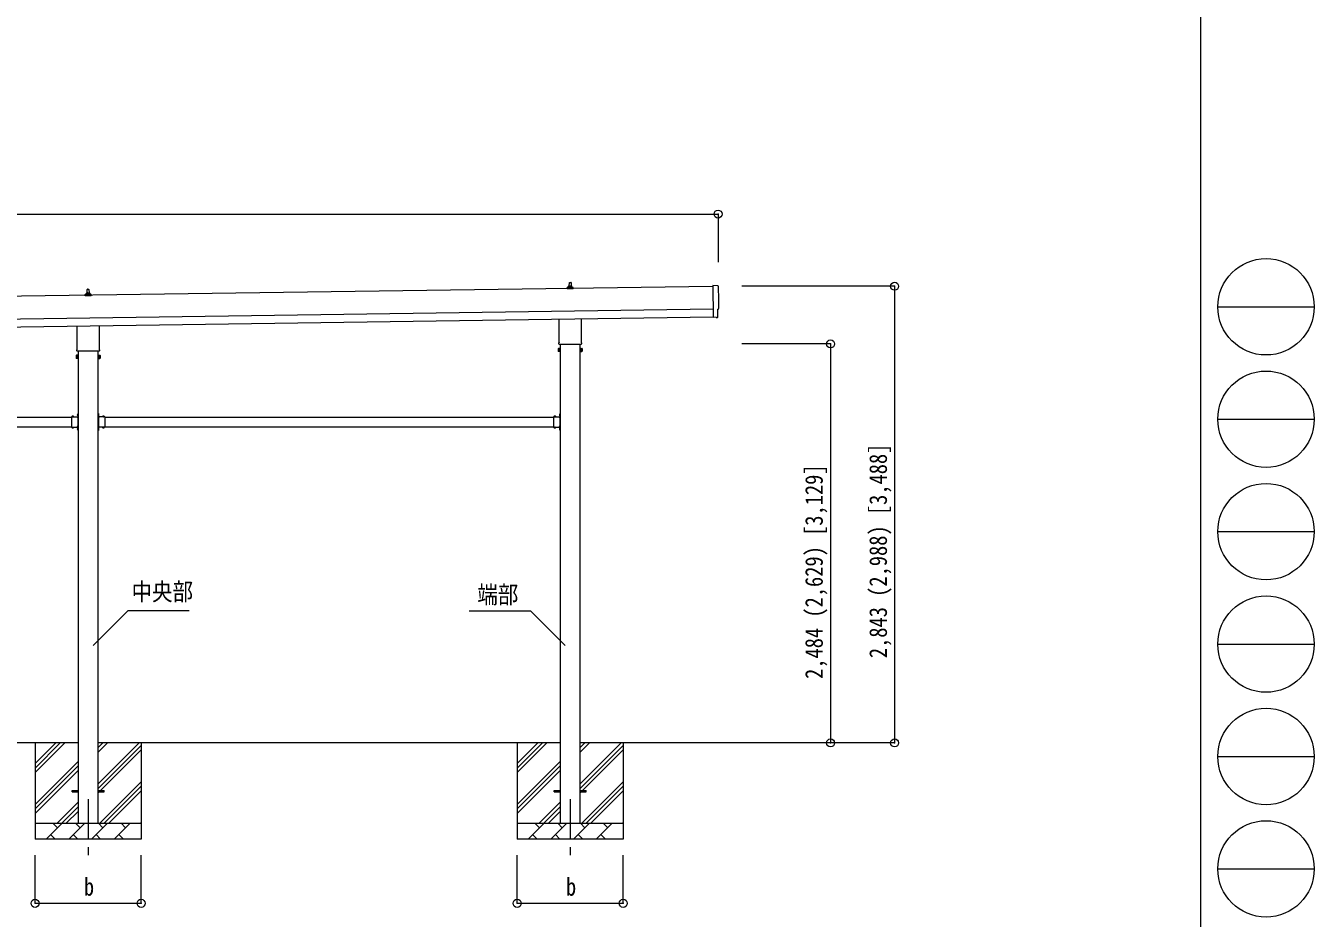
# Model space of a CAD drawing. Units: millimetres, scale not verified. Extents: x -13976 to 14131, y -9754 to 9646.
# Drawn here: x 6113 to 14131, y -5612 to -54 of the extents above; entities that cross this region are included whole.
import ezdxf
from ezdxf.enums import TextEntityAlignment as Align

# ---------------------------------------------------------------- set-up
doc = ezdxf.new("R2010")
doc.units = ezdxf.units.MM
doc.header["$LTSCALE"] = 50
doc.header["$PDMODE"] = 32
doc.header["$PDSIZE"] = 50
doc.linetypes.add('CHAIN1', pattern=[8, 5, -1, 1, -1])
doc.linetypes.add('USER7', pattern=[2, 1, -1])
for name, color, linetype, lineweight in [('0-2_建具', 4, 'Continuous', 9), ('0-6_手摺', 5, 'Continuous', 5), ('0-7_ハッチ', 6, 'Continuous', 9), ('F-0_ﾚｲﾔ240', 7, 'Continuous', 9)]:
    doc.layers.add(name, color=color, linetype=linetype, lineweight=lineweight)
doc.styles.add('ＭＳ ゴシック', font='')
doc.styles.get('ＭＳ ゴシック').set_extended_font_data('MS Gothic')

msp = doc.modelspace()

# ---------------------------------------------------------------- linework, layer by layer
at = {"layer": '0-2_建具'}
for p, q in [((10388.17, -1677.05), (5023.21, -1753.69)), ((9483.29, -1683.69), (9490.01, -1682.06)), ((9490.39, -1681.88), (9511.16, -1681.88)), ((9490.78, -1681.09), (9490.78, -1676.88)), ((9491.78, -1676.88), (9509.78, -1676.88)), ((9494.78, -1676.88), (9495.5, -1653.35)), ((9496.5, -1652.38), (9505.05, -1652.38)), ((9506.05, -1653.35), (9506.78, -1676.88)), ((9510.78, -1681.09), (9510.78, -1676.88)), ((9518.26, -1683.69), (9511.54, -1682.06)), ((10388.09, -1671.96), (10390.92, -1869.79)), ((10419.68, -1673.16), (10388.09, -1671.96)), ((6482.53, -1735.23), (6482.53, -1727.52)), ((6519.03, -1735.23), (6482.53, -1735.23)), ((6482.91, -1726.73), (6518.64, -1726.73)), ((6483.29, -1726.55), (6490.01, -1724.92)), ((6490.39, -1724.73), (6511.16, -1724.73)), ((6490.78, -1723.95), (6490.78, -1719.73)), ((6491.78, -1719.73), (6509.78, -1719.73)), ((6494.78, -1719.73), (6495.5, -1696.21)), ((6496.5, -1695.23), (6505.05, -1695.23)), ((6506.05, -1696.21), (6506.78, -1719.73)), ((6510.78, -1723.95), (6510.78, -1719.73)), ((6518.26, -1726.55), (6511.54, -1724.92)), ((6519.03, -1735.23), (6519.03, -1727.52)), ((9482.53, -1692.38), (9482.53, -1684.66)), ((9519.03, -1692.38), (9482.53, -1692.38)), ((9482.91, -1683.88), (9518.64, -1683.88)), ((9519.03, -1692.38), (9519.03, -1684.66)), ((5025.21, -1893.67), (10390.17, -1817.03)), ((10419.6, -1820), (10420.2, -1819.99)), ((10420.27, -1867.02), (10419.6, -1820)), ((5025.93, -1943.67), (10390.88, -1867.03)), ((6432.48, -2069.22), (6432.48, -1923.57)), ((6569.08, -1921.62), (6569.08, -2069.22)), ((9432.48, -2026.36), (9432.48, -1880.72)), ((9569.08, -1878.77), (9569.08, -2026.36)), ((10390.92, -1869.79), (10390.93, -1870.8)), ((10409.14, -1869.63), (10390.93, -1870.8)), ((10409.82, -1870.25), (10409.14, -1869.63)), ((10410.56, -1870.51), (10417.48, -1870.05)), ((6430.78, -2077.99), (6430.78, -2072.49)), ((6568.71, -2081.49), (6432.84, -2081.49)), ((6438.28, -2081.49), (6438.28, -5019.71)), ((6563.28, -5019.71), (6563.28, -2081.49)), ((6570.78, -2072.49), (6570.78, -2077.99)), ((9426.78, -2064.64), (9427.53, -2063.32)), ((9426.78, -2064.64), (9426.78, -2081.64)), ((9426.78, -2081.64), (9427.53, -2082.95)), ((9433.78, -2068.23), (9427.53, -2068.23)), ((9433.78, -2078.04), (9427.53, -2078.04)), ((9433.78, -2082.95), (9427.53, -2082.95)), ((9430.78, -2035.14), (9430.78, -2029.64)), ((9568.71, -2038.64), (9432.84, -2038.64)), ((9436.28, -2082.34), (9433.78, -2082.34)), ((9438.28, -2038.64), (9438.28, -5019.71)), ((9563.28, -5019.71), (9563.28, -2038.64)), ((9565.28, -2082.34), (9567.78, -2082.34)), ((9567.78, -2068.23), (9574.02, -2068.23)), ((9567.78, -2078.04), (9574.02, -2078.04)), ((9567.78, -2082.95), (9574.02, -2082.95)), ((9570.78, -2029.64), (9570.78, -2035.14)), ((9574.78, -2064.64), (9574.02, -2063.32)), ((9574.78, -2081.64), (9574.02, -2082.95)), ((9574.78, -2064.64), (9574.78, -2081.64)), ((6426.78, -2107.49), (6427.53, -2106.18)), ((6426.78, -2107.49), (6426.78, -2124.49)), ((6426.78, -2124.49), (6427.53, -2125.81)), ((6433.78, -2111.09), (6427.53, -2111.09)), ((6433.78, -2120.9), (6427.53, -2120.9)), ((6433.78, -2125.81), (6427.53, -2125.81)), ((6436.28, -2125.19), (6433.78, -2125.19)), ((6565.28, -2125.19), (6567.78, -2125.19)), ((6567.78, -2111.09), (6574.02, -2111.09)), ((6567.78, -2120.9), (6574.02, -2120.9)), ((6567.78, -2125.81), (6574.02, -2125.81)), ((6574.78, -2107.49), (6574.02, -2106.18)), ((6574.78, -2124.49), (6574.02, -2125.81)), ((6574.78, -2107.49), (6574.78, -2124.49)), ((6435.77, -2472.81), (6436.28, -2472.81)), ((6436.28, -2468.71), (6438.28, -2468.71)), ((6436.28, -2468.71), (6436.28, -2488.71)), ((6436.28, -2472.81), (6436.28, -2484.61)), ((6438.28, -2475.71), (6436.28, -2475.71)), ((6438.28, -2481.71), (6436.28, -2481.71)), ((6438.28, -2468.71), (6438.28, -2488.71)), ((6565.28, -2468.71), (6563.28, -2468.71)), ((6563.28, -2468.71), (6563.28, -2488.71)), ((6563.28, -2475.71), (6565.28, -2475.71)), ((6563.28, -2481.71), (6565.28, -2481.71)), ((6565.28, -2468.71), (6565.28, -2488.71)), ((6565.78, -2472.81), (6565.28, -2472.81)), ((6565.28, -2472.81), (6565.28, -2484.61)), ((9435.77, -2472.81), (9436.28, -2472.81)), ((9436.28, -2468.71), (9438.28, -2468.71)), ((9436.28, -2468.71), (9436.28, -2488.71)), ((9436.28, -2472.81), (9436.28, -2484.61)), ((9438.28, -2475.71), (9436.28, -2475.71)), ((9438.28, -2481.71), (9436.28, -2481.71)), ((9438.28, -2468.71), (9438.28, -2488.71)), ((3605.28, -2491.71), (6396.28, -2491.71)), ((3605.28, -2551.71), (6396.28, -2551.71)), ((6396.28, -2488.71), (6396.28, -2554.71)), ((6396.28, -2488.71), (6436.28, -2488.71)), ((6396.28, -2554.71), (6436.28, -2554.71)), ((6399.38, -2488.2), (6399.38, -2488.71)), ((6399.38, -2488.71), (6411.18, -2488.71)), ((6399.38, -2555.22), (6399.38, -2554.71)), ((6399.38, -2554.71), (6411.18, -2554.71)), ((6432.28, -2551.71), (6437.78, -2551.71)), ((6436.28, -2552.71), (6432.28, -2552.71)), ((6435.77, -2558.81), (6436.28, -2558.81)), ((6436.28, -2492.71), (6436.28, -2550.71)), ((6436.28, -2554.71), (6436.28, -2574.71)), ((6436.28, -2558.81), (6436.28, -2570.61)), ((6438.28, -2561.71), (6436.28, -2561.71)), ((6438.28, -2554.71), (6438.28, -2574.71)), ((6563.28, -2554.71), (6563.28, -2574.71)), ((6563.28, -2561.71), (6565.28, -2561.71)), ((6569.28, -2551.71), (6563.78, -2551.71)), ((6605.28, -2488.71), (6565.28, -2488.71)), ((6565.28, -2492.71), (6565.28, -2550.71)), ((6565.28, -2552.71), (6569.28, -2552.71)), ((6565.28, -2554.71), (6565.28, -2574.71)), ((6605.28, -2554.71), (6565.28, -2554.71)), ((6565.78, -2558.81), (6565.28, -2558.81)), ((6565.28, -2558.81), (6565.28, -2570.61)), ((6602.18, -2488.71), (6590.38, -2488.71)), ((6602.18, -2554.71), (6590.38, -2554.71)), ((6602.18, -2488.2), (6602.18, -2488.71)), ((6602.18, -2555.22), (6602.18, -2554.71)), ((6605.28, -2488.71), (6605.28, -2554.71)), ((6605.28, -2491.71), (9396.28, -2491.71)), ((6605.28, -2551.71), (9396.28, -2551.71)), ((9396.28, -2488.71), (9396.28, -2554.71)), ((9396.28, -2488.71), (9436.28, -2488.71)), ((9396.28, -2554.71), (9436.28, -2554.71)), ((9399.38, -2488.2), (9399.38, -2488.71)), ((9399.38, -2488.71), (9411.18, -2488.71)), ((9399.38, -2555.22), (9399.38, -2554.71)), ((9399.38, -2554.71), (9411.18, -2554.71)), ((9432.28, -2551.71), (9437.78, -2551.71)), ((9436.28, -2552.71), (9432.28, -2552.71)), ((9435.77, -2558.81), (9436.28, -2558.81)), ((9436.28, -2492.71), (9436.28, -2550.71)), ((9436.28, -2554.71), (9436.28, -2574.71)), ((9436.28, -2558.81), (9436.28, -2570.61)), ((9438.28, -2561.71), (9436.28, -2561.71)), ((9438.28, -2554.71), (9438.28, -2574.71)), ((6438.28, -2567.71), (6436.28, -2567.71)), ((6436.28, -2574.71), (6438.28, -2574.71)), ((6563.28, -2567.71), (6565.28, -2567.71)), ((6565.28, -2574.71), (6563.28, -2574.71)), ((9438.28, -2567.71), (9436.28, -2567.71)), ((9436.28, -2574.71), (9438.28, -2574.71)), ((6400.78, -4815.21), (6438.28, -4815.21)), ((6400.78, -4824.21), (6400.78, -4815.21)), ((6400.78, -4824.21), (6438.28, -4824.21)), ((6563.28, -4815.21), (6600.78, -4815.21)), ((6563.28, -4824.21), (6600.78, -4824.21)), ((6600.78, -4824.21), (6600.78, -4815.21)), ((9400.78, -4815.21), (9438.28, -4815.21)), ((9400.78, -4824.21), (9400.78, -4815.21)), ((9400.78, -4824.21), (9438.28, -4824.21)), ((9563.28, -4815.21), (9600.78, -4815.21)), ((9563.28, -4824.21), (9600.78, -4824.21)), ((9600.78, -4824.21), (9600.78, -4815.21))]:
    msp.add_line(p, q, dxfattribs=at)
at = {"layer": '0-2_建具', "color": 7, "linetype": 'CHAIN1'}
for p, q in [((6500.78, -4869.71), (6500.78, -5218.71)), ((9500.78, -4869.71), (9500.78, -5218.71))]:
    msp.add_line(p, q, dxfattribs=at)
at = {"layer": '0-2_建具'}
for points in [[(9433.78, -2082.95), (9433.78, -2063.32), (9427.53, -2063.32)], [(9433.78, -2082.34), (9433.78, -2063.94), (9436.28, -2063.94)], [(9567.78, -2082.34), (9567.78, -2063.94), (9565.28, -2063.94)], [(9567.78, -2082.95), (9567.78, -2063.32), (9574.02, -2063.32)], [(6433.78, -2125.81), (6433.78, -2106.18), (6427.53, -2106.18)], [(6433.78, -2125.19), (6433.78, -2106.79), (6436.28, -2106.79)], [(6567.78, -2125.19), (6567.78, -2106.79), (6565.28, -2106.79)], [(6567.78, -2125.81), (6567.78, -2106.18), (6574.02, -2106.18)], [(6435.77, -2472.81), (6435.77, -2484.61), (6436.28, -2484.61)], [(6565.78, -2472.81), (6565.78, -2484.61), (6565.28, -2484.61)], [(9435.77, -2472.81), (9435.77, -2484.61), (9436.28, -2484.61)], [(6399.38, -2488.2), (6411.18, -2488.2), (6411.18, -2488.71)], [(6399.38, -2555.22), (6411.18, -2555.22), (6411.18, -2554.71)], [(6436.28, -2492.71), (6432.28, -2492.71), (6432.28, -2490.71), (6436.28, -2490.71)], [(6432.28, -2491.71), (6437.78, -2491.71), (6437.78, -2551.71)], [(6436.28, -2550.71), (6432.28, -2550.71), (6432.28, -2552.71)], [(6435.77, -2558.81), (6435.77, -2570.61), (6436.28, -2570.61)], [(6569.28, -2491.71), (6563.78, -2491.71), (6563.78, -2551.71)], [(6565.28, -2492.71), (6569.28, -2492.71), (6569.28, -2490.71), (6565.28, -2490.71)], [(6565.28, -2550.71), (6569.28, -2550.71), (6569.28, -2552.71)], [(6565.78, -2558.81), (6565.78, -2570.61), (6565.28, -2570.61)], [(6602.18, -2488.2), (6590.38, -2488.2), (6590.38, -2488.71)], [(6602.18, -2555.22), (6590.38, -2555.22), (6590.38, -2554.71)], [(9399.38, -2488.2), (9411.18, -2488.2), (9411.18, -2488.71)], [(9399.38, -2555.22), (9411.18, -2555.22), (9411.18, -2554.71)], [(9436.28, -2492.71), (9432.28, -2492.71), (9432.28, -2490.71), (9436.28, -2490.71)], [(9432.28, -2491.71), (9437.78, -2491.71), (9437.78, -2551.71)], [(9436.28, -2550.71), (9432.28, -2550.71), (9432.28, -2552.71)], [(9435.77, -2558.81), (9435.77, -2570.61), (9436.28, -2570.61)]]:
    msp.add_lwpolyline(points, dxfattribs=at)
for points in [[(9436.28, -2083.64), (9436.28, -2062.64), (9438.28, -2062.64), (9438.28, -2083.64)], [(9565.28, -2083.64), (9565.28, -2062.64), (9563.28, -2062.64), (9563.28, -2083.64)], [(6436.28, -2126.49), (6436.28, -2105.49), (6438.28, -2105.49), (6438.28, -2126.49)], [(6565.28, -2126.49), (6565.28, -2105.49), (6563.28, -2105.49), (6563.28, -2126.49)]]:
    msp.add_lwpolyline(points, close=True, dxfattribs=at)
at = {"layer": '0-2_建具', "linetype": 'USER7'}
for points in [[(6433.66, -2476.21), (6436.44, -2477.56), (6437.05, -2478.71)], [(6433.66, -2481.21), (6436.44, -2479.85), (6437.05, -2478.71)], [(6567.89, -2476.21), (6565.11, -2477.56), (6564.5, -2478.71)], [(6567.89, -2481.21), (6565.11, -2479.85), (6564.5, -2478.71)], [(9433.66, -2476.21), (9436.44, -2477.56), (9437.05, -2478.71)], [(9433.66, -2481.21), (9436.44, -2479.85), (9437.05, -2478.71)], [(6402.78, -2486.1), (6404.13, -2488.87), (6405.28, -2489.48)], [(6402.78, -2557.32), (6404.13, -2554.54), (6405.28, -2553.93)], [(6407.78, -2486.1), (6406.42, -2488.87), (6405.28, -2489.48)], [(6407.78, -2557.32), (6406.42, -2554.54), (6405.28, -2553.93)], [(6433.66, -2562.21), (6436.44, -2563.56), (6437.05, -2564.71)], [(6433.66, -2567.21), (6436.44, -2565.85), (6437.05, -2564.71)], [(6567.89, -2562.21), (6565.11, -2563.56), (6564.5, -2564.71)], [(6567.89, -2567.21), (6565.11, -2565.85), (6564.5, -2564.71)], [(6593.78, -2486.1), (6595.13, -2488.87), (6596.28, -2489.48)], [(6593.78, -2557.32), (6595.13, -2554.54), (6596.28, -2553.93)], [(6598.78, -2486.1), (6597.42, -2488.87), (6596.28, -2489.48)], [(6598.78, -2557.32), (6597.42, -2554.54), (6596.28, -2553.93)], [(9402.78, -2486.1), (9404.13, -2488.87), (9405.28, -2489.48)], [(9402.78, -2557.32), (9404.13, -2554.54), (9405.28, -2553.93)], [(9407.78, -2486.1), (9406.42, -2488.87), (9405.28, -2489.48)], [(9407.78, -2557.32), (9406.42, -2554.54), (9405.28, -2553.93)], [(9433.66, -2562.21), (9436.44, -2563.56), (9437.05, -2564.71)], [(9433.66, -2567.21), (9436.44, -2565.85), (9437.05, -2564.71)]]:
    msp.add_lwpolyline(points, dxfattribs=at)
at = {"layer": '0-2_建具'}
for centre, radius, start, end in [((9483.53, -1684.66), 1, 103.62699, 180), ((9489.78, -1681.09), 1, 283.62699, 0), ((9494.86, -1677.51), 4.13, 90, 171.17633), ((9491.78, -1677.88), 1, 90, 180), ((9496.5, -1653.38), 1, 90, 178.60509), ((9504.11, -1676.88), 4.83, 133.60282, 180), ((9497.44, -1676.88), 4.83, 0, 46.39718), ((9505.05, -1653.38), 1, 1.39491, 90), ((9506.69, -1677.51), 4.13, 8.82367, 90), ((9509.78, -1677.88), 1, 0, 90), ((9511.78, -1681.09), 1, 180, 256.37301), ((9518.03, -1684.66), 1, 0, 76.37301), ((6483.53, -1727.52), 1, 103.62699, 180), ((6489.78, -1723.95), 1, 283.62699, 0), ((6494.86, -1720.37), 4.13, 90, 171.17633), ((6491.78, -1720.73), 1, 90, 180), ((6496.5, -1696.23), 1, 90, 178.60509), ((6504.11, -1719.73), 4.83, 133.60282, 180), ((6497.44, -1719.73), 4.83, 0, 46.39718), ((6505.05, -1696.23), 1, 1.39491, 90), ((6506.69, -1720.37), 4.13, 8.82367, 90), ((6509.78, -1720.73), 1, 0, 90), ((6511.78, -1723.95), 1, 180, 256.37301), ((6518.03, -1727.52), 1, 0, 76.37301), ((6434.78, -2072.49), 4, 125.09963, 180), ((6434.78, -2077.99), 4, 180, 194.47751), ((6434.78, -2077.99), 4, 194.47751, 241.04498), ((6566.78, -2077.99), 4, 298.95502, 345.52249), ((6566.78, -2072.49), 4, 0, 54.90037), ((6566.78, -2077.99), 4, 345.52249, 0), ((9431.12, -2065.78), 4.34, 145.61575, 214.38425), ((9443.02, -2073.14), 16.24, 162.41205, 197.58795), ((9431.12, -2080.5), 4.34, 145.61575, 214.38425), ((9434.78, -2029.64), 4, 125.09963, 180), ((9434.78, -2035.14), 4, 180, 194.47751), ((9434.78, -2035.14), 4, 194.47751, 241.04498), ((9566.78, -2035.14), 4, 298.95502, 345.52249), ((9566.78, -2029.64), 4, 0, 54.90037), ((9566.78, -2035.14), 4, 345.52249, 0), ((9558.53, -2073.14), 16.24, 342.41205, 17.58795), ((9570.43, -2065.78), 4.34, 325.61575, 34.38425), ((9570.43, -2080.5), 4.34, 325.61575, 34.38425), ((6431.12, -2108.63), 4.34, 145.61575, 214.38425), ((6431.12, -2123.36), 4.34, 145.61575, 214.38425), ((6443.02, -2115.99), 16.24, 162.41205, 197.58795), ((6558.53, -2115.99), 16.24, 342.41205, 17.58795), ((6570.43, -2108.63), 4.34, 325.61575, 34.38425), ((6570.43, -2123.36), 4.34, 325.61575, 34.38425), ((6441.51, -2478.71), 8.23, 134.2189, 225.7811), ((6560.04, -2478.71), 8.23, 314.2189, 45.7811), ((9441.51, -2478.71), 8.23, 134.2189, 225.7811), ((6405.28, -2493.94), 8.23, 44.2189, 135.7811), ((6405.28, -2549.48), 8.23, 224.2189, 315.7811), ((6441.51, -2564.71), 8.23, 134.2189, 225.7811), ((6436.28, -2488.71), 2, 270, 0), ((6436.28, -2554.71), 2, 0, 90), ((6565.28, -2488.71), 2, 180, 270), ((6565.28, -2554.71), 2, 90, 180), ((6560.04, -2564.71), 8.23, 314.2189, 45.7811), ((6596.28, -2493.94), 8.23, 44.2189, 135.7811), ((6596.28, -2549.48), 8.23, 224.2189, 315.7811), ((9405.28, -2493.94), 8.23, 44.2189, 135.7811), ((9405.28, -2549.48), 8.23, 224.2189, 315.7811), ((9441.51, -2564.71), 8.23, 134.2189, 225.7811), ((9436.28, -2488.71), 2, 270, 0), ((9436.28, -2554.71), 2, 0, 90)]:
    msp.add_arc(centre, radius, start, end, dxfattribs=at)
for centre, major_axis, ratio, start_param, end_param in [((10419.57, -1676.16), (3, 0.04), 0.99863, 6.2683889, 7.8016218), ((15185.95, -1678.5), (-4762.89, -68.04), 0.99863, 6.2683889, 6.2976778), ((10420.14, -1815.59), (4.41, 0.06), 0.99863, 4.712389, 6.2976778), ((10410.49, -1869.52), (0.737, -0.68), 0.9974, 4.712389, 5.5252311), ((10417.27, -1867.06), (2.21, -2.04), 0.9974, 5.5252311, 7.0411395)]:
    msp.add_ellipse(centre, major_axis=major_axis, ratio=ratio, start_param=start_param, end_param=end_param, dxfattribs=at)
at = {"layer": '0-6_手摺', "color": 6, "lineweight": 9}
for p, q in [((-417.82, -1226.77), (10421.18, -1226.77)), ((10421.18, -1226.77), (10421.18, -1526.56)), ((11519.79, -1676.71), (10569.79, -1676.71)), ((11519.79, -1676.71), (11519.79, -4519.71)), ((11120.79, -2035.71), (10569.79, -2035.71)), ((11120.79, -2035.71), (11120.79, -4519.71)), ((11120.79, -4519.71), (10719.79, -4519.71)), ((11519.79, -4519.71), (10719.79, -4519.71)), ((6170.78, -5518.71), (6170.78, -5218.71)), ((6830.78, -5518.71), (6830.78, -5218.71)), ((9170.78, -5518.71), (9170.78, -5218.71)), ((6170.78, -5518.71), (6830.78, -5518.71))]:
    msp.add_line(p, q, dxfattribs=at)
at = {"layer": '0-6_手摺', "color": 7, "lineweight": 9}
for p, q in [((6438.28, -4519.71), (3563.28, -4519.71)), ((6170.78, -4519.71), (6170.78, -5119.71)), ((6170.78, -4704.76), (6355.83, -4519.71)), ((6170.78, -4676.47), (6327.54, -4519.71)), ((6170.78, -4648.19), (6299.26, -4519.71)), ((9438.28, -4519.71), (6563.28, -4519.71)), ((6563.28, -4774.81), (6818.37, -4519.71)), ((6563.28, -4576.82), (6620.38, -4519.71)), ((6563.28, -4548.53), (6592.1, -4519.71)), ((6563.28, -4803.09), (6830.78, -4535.59)), ((6563.28, -4831.38), (6830.78, -4563.88)), ((6830.78, -4519.71), (6830.78, -5119.71)), ((9170.78, -4519.71), (9170.78, -5119.71)), ((9170.78, -4704.76), (9355.83, -4519.71)), ((9170.78, -4676.47), (9327.54, -4519.71)), ((9170.78, -4648.19), (9299.26, -4519.71)), ((9563.28, -4774.81), (9818.37, -4519.71)), ((9563.28, -4576.82), (9620.38, -4519.71)), ((9563.28, -4548.53), (9592.1, -4519.71)), ((10719.79, -4519.71), (9563.28, -4519.71)), ((9563.28, -4803.09), (9830.78, -4535.59)), ((9563.28, -4831.38), (9830.78, -4563.88)), ((9830.78, -4519.71), (9830.78, -5119.71)), ((6170.78, -4902.75), (6438.28, -4635.25)), ((9170.78, -4902.75), (9438.28, -4635.25)), ((6170.78, -4931.03), (6438.28, -4663.53)), ((6170.78, -4959.32), (6438.28, -4691.82)), ((9170.78, -4931.03), (9438.28, -4663.53)), ((9170.78, -4959.32), (9438.28, -4691.82)), ((6572.93, -5019.71), (6830.78, -4761.87)), ((6601.22, -5019.71), (6830.78, -4790.15)), ((9572.93, -5019.71), (9830.78, -4761.87)), ((9601.22, -5019.71), (9830.78, -4790.15)), ((6308.37, -5019.71), (6438.28, -4889.81)), ((6629.5, -5019.71), (6830.78, -4818.43)), ((9308.37, -5019.71), (9438.28, -4889.81)), ((9629.5, -5019.71), (9830.78, -4818.43)), ((6336.66, -5019.71), (6438.28, -4918.09)), ((6364.94, -5019.71), (6438.28, -4946.38)), ((9336.66, -5019.71), (9438.28, -4918.09)), ((9364.94, -5019.71), (9438.28, -4946.38)), ((6170.78, -5019.71), (6830.78, -5019.71)), ((6238.64, -5119.71), (6338.64, -5019.71)), ((6310.09, -5048.26), (6281.54, -5019.71)), ((6380.06, -5119.71), (6480.06, -5019.71)), ((6451.51, -5048.26), (6422.96, -5019.71)), ((6521.49, -5119.71), (6621.49, -5019.71)), ((6592.93, -5048.26), (6564.38, -5019.71)), ((6662.91, -5119.71), (6762.91, -5019.71)), ((6734.35, -5048.26), (6705.8, -5019.71)), ((6827.49, -5019.71), (6830.78, -5016.42)), ((9170.78, -5019.71), (9830.78, -5019.71)), ((9238.64, -5119.71), (9338.64, -5019.71)), ((9310.09, -5048.26), (9281.54, -5019.71)), ((9380.06, -5119.71), (9480.06, -5019.71)), ((9451.51, -5048.26), (9422.96, -5019.71)), ((9521.49, -5119.71), (9621.49, -5019.71)), ((9592.93, -5048.26), (9564.38, -5019.71)), ((9662.91, -5119.71), (9762.91, -5019.71)), ((9734.35, -5048.26), (9705.8, -5019.71)), ((9827.49, -5019.71), (9830.78, -5016.42)), ((6830.78, -5119.71), (6170.78, -5119.71)), ((6267.2, -5091.15), (6295.75, -5119.71)), ((6408.62, -5091.15), (6437.17, -5119.71)), ((6550.04, -5091.15), (6578.59, -5119.71)), ((6691.46, -5091.15), (6720.01, -5119.71)), ((9830.78, -5119.71), (9170.78, -5119.71)), ((9267.2, -5091.15), (9295.75, -5119.71)), ((9408.62, -5091.15), (9437.17, -5119.71)), ((9550.04, -5091.15), (9578.59, -5119.71)), ((9691.46, -5091.15), (9720.01, -5119.71))]:
    msp.add_line(p, q, dxfattribs=at)
at = {"layer": '0-6_手摺', "color": 6, "lineweight": 9}
msp.add_lwpolyline([(9170.78, -5518.71), (9830.78, -5518.71), (9830.78, -5218.71)], dxfattribs=at)
at = {"layer": '0-6_手摺', "color": 6}
for p in [(10421.18, -1226.77), (11519.79, -1676.71), (11120.79, -2035.71), (11120.79, -4519.71), (11519.79, -4519.71), (6170.78, -5518.71), (6830.78, -5518.71), (9170.78, -5518.71), (9830.78, -5518.71)]:
    msp.add_point(p, dxfattribs=at)
at = {"layer": '0-7_ハッチ'}
for p, q in [((6748.41, -3697.63), (6532.4, -3913.64)), ((7129.72, -3697.63), (6748.41, -3697.63)), ((8871.83, -3697.63), (9253.14, -3697.63)), ((9253.14, -3697.63), (9469.15, -3913.64))]:
    msp.add_line(p, q, dxfattribs=at)
at = {"layer": 'F-0_ﾚｲﾔ240', "color": 5, "lineweight": 5}
msp.add_line((13424.24, 9645.57), (13424.24, -9754.43), dxfattribs=at)
at = {"layer": 'F-0_ﾚｲﾔ240', "color": 4}
for p, q in [((13531.1, -1804.43), (14131.1, -1804.43)), ((13531.1, -2504.43), (14131.1, -2504.43)), ((13531.1, -3204.43), (14131.1, -3204.43)), ((13531.1, -3904.43), (14131.1, -3904.43)), ((13531.1, -4604.43), (14131.1, -4604.43)), ((13531.1, -5304.43), (14131.1, -5304.43))]:
    msp.add_line(p, q, dxfattribs=at)
for centre in [(13831.1, -1804.43), (13831.1, -2504.43), (13831.1, -3204.43), (13831.1, -3904.43), (13831.1, -4604.43), (13831.1, -5304.43)]:
    msp.add_circle(centre, 300, dxfattribs=at)

# ---------------------------------------------------------------- texts
at = {"layer": '0-6_手摺', "color": 7, "style": 'ＭＳ ゴシック', "width": 0.85}
for s, p in [('2,843 (2,988) [3,488]', (11504.79, -3991.96)), ('2,484 (2,629) [3,129]', (11105.79, -4121.46))]:
    msp.add_text(s, height=110, rotation=90, dxfattribs=at).set_placement(p, align=Align.BOTTOM_LEFT)
for p in [(6474.53, -5503.71), (9474.53, -5503.71)]:
    msp.add_text('b', height=110, dxfattribs=at).set_placement(p, align=Align.BOTTOM_LEFT)
at = {"layer": '0-7_ハッチ', "color": 7, "style": 'ＭＳ ゴシック', "width": 0.85}
for s, p in [('中央部', (6771.04, -3666.28)), ('端部', (8922.88, -3683.94))]:
    msp.add_text(s, height=110, dxfattribs=at).set_placement(p, align=Align.BOTTOM_LEFT)

doc.saveas('drawing.dxf')
